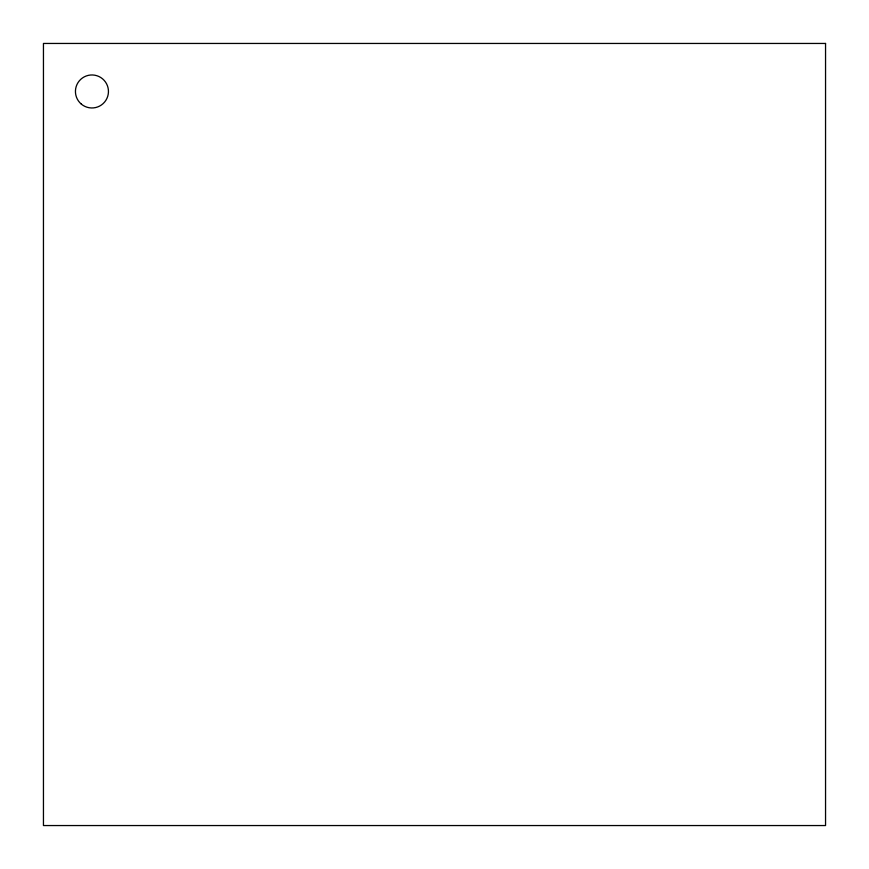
<?xml version="1.0" encoding="UTF-8"?>
<svg xmlns="http://www.w3.org/2000/svg" width="869" height="869" viewBox="0 0 869 869"><rect width="100%" height="100%" fill="white"/><g stroke="black" fill="none" stroke-linecap="round" stroke-linejoin="round"><path stroke-width="1.3" d="M825.55 43.45L43.45 43.45L43.45 825.55L825.55 825.55L825.55 43.45M81.338 104.117A16.511 16.511 0 0 0 108.201 94.33A16.511 16.511 0 0 0 86.303 75.951A16.511 16.511 0 0 0 81.338 104.117"/></g></svg>
